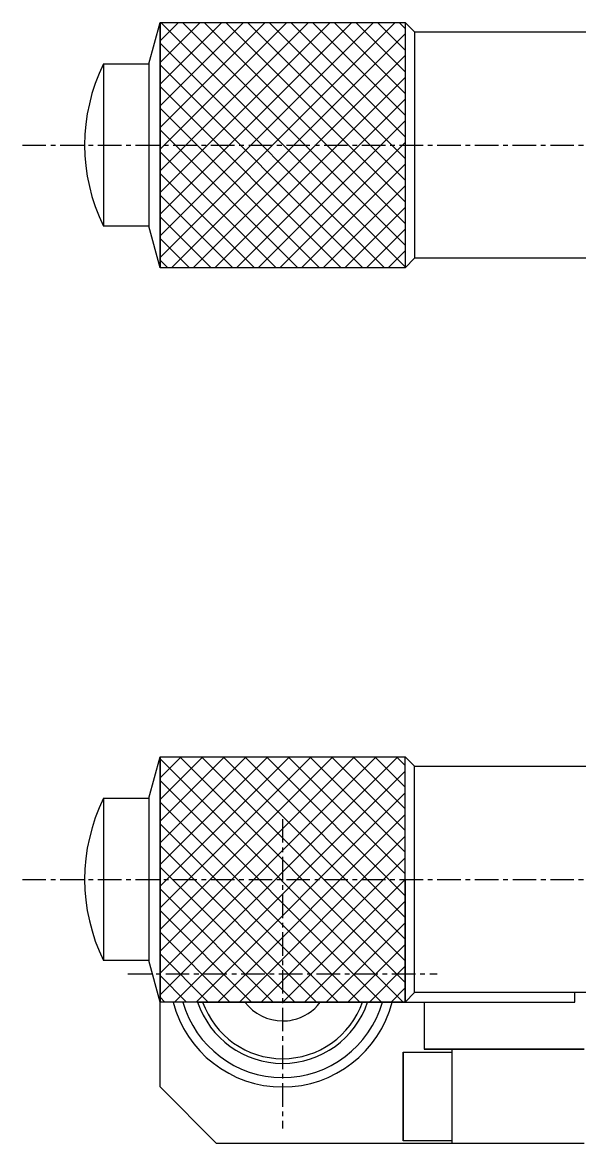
# Model space of a CAD drawing. Extents: x 78 to 245, y 86 to 237.
# Drawn here: x 159.5 to 189, y 88.6 to 148 of the extents above; entities that cross this region are included whole.
import ezdxf

# ---------------------------------------------------------------- set-up
doc = ezdxf.new("R2010")
doc.units = 0
doc.linetypes.add('CENTER', pattern=[2, 1.25, -0.25, 0.25, -0.25])
doc.layers.get('0').update_dxf_attribs({"linetype": 'CONTINUOUS'})
doc.layers.add('CENTER', color=1, linetype='CENTER')

msp = doc.modelspace()

# ---------------------------------------------------------------- linework, layer by layer
at = {"color": 7, "linetype": 'CONTINUOUS'}
for p, q in [((166.178, 145.84), (166.767, 148.04)), ((166.767, 148.04), (179.767, 148.04)), ((166.767, 135.04), (166.767, 148.04)), ((179.767, 148.04), (180.267, 147.54)), ((179.767, 148.04), (179.767, 135.04)), ((180.267, 147.54), (190.017, 147.54)), ((180.267, 147.54), (180.267, 141.673)), ((163.767, 145.84), (163.767, 141.636)), ((163.767, 145.84), (166.178, 145.84)), ((166.178, 145.84), (166.177, 141.636)), ((163.767, 141.636), (163.767, 137.24)), ((166.177, 141.636), (166.177, 137.24)), ((166.767, 141.684), (166.767, 135.04)), ((179.767, 141.684), (179.767, 135.04)), ((180.267, 141.673), (180.267, 135.54)), ((166.177, 137.24), (163.767, 137.24)), ((166.767, 135.04), (166.177, 137.24)), ((180.267, 135.54), (179.767, 135.04)), ((190.017, 135.54), (180.267, 135.54)), ((179.767, 135.04), (166.767, 135.04)), ((166.178, 106.919), (166.768, 109.119)), ((166.768, 109.119), (179.768, 109.119)), ((166.768, 109.119), (179.768, 109.119)), ((179.768, 109.119), (180.268, 108.619)), ((180.268, 108.619), (190.018, 108.619)), ((163.768, 106.919), (163.768, 98.319)), ((163.768, 106.919), (166.178, 106.919)), ((166.178, 106.919), (166.178, 98.319)), ((179.768, 102.616), (179.768, 96.119)), ((166.178, 98.319), (163.768, 98.319)), ((166.768, 96.119), (166.178, 98.319)), ((180.268, 96.619), (179.768, 96.119)), ((188.767, 96.619), (180.268, 96.619)), ((190.018, 96.619), (180.268, 96.619)), ((188.767, 96.119), (188.767, 96.619)), ((166.767, 91.619), (166.767, 96.123)), ((166.767, 91.619), (166.767, 96.123)), ((179.768, 96.119), (166.768, 96.119)), ((179.768, 96.119), (166.768, 96.119)), ((168.767, 96.119), (170.767, 96.119)), ((170.767, 96.119), (179.768, 96.119)), ((179.768, 96.119), (188.767, 96.119)), ((180.767, 96.119), (180.767, 93.619)), ((173.267, 95.119), (173.267, 95.119)), ((179.667, 93.469), (179.667, 88.769)), ((179.667, 93.469), (182.267, 93.469)), ((179.667, 91.119), (179.667, 93.469)), ((189.267, 93.619), (180.767, 93.619)), ((180.767, 93.619), (182.267, 93.619)), ((182.267, 93.619), (189.267, 93.619)), ((182.267, 88.619), (182.267, 93.619)), ((182.267, 93.469), (182.267, 93.619)), ((182.267, 93.619), (182.267, 93.619)), ((179.667, 91.755), (179.667, 92.39)), ((179.667, 92.39), (179.667, 91.755)), ((166.767, 91.619), (169.767, 88.619)), ((169.767, 88.619), (166.767, 91.619)), ((166.767, 91.619), (166.767, 91.619)), ((179.667, 90.484), (179.667, 91.755)), ((179.667, 91.755), (179.667, 90.484)), ((179.667, 88.769), (179.667, 91.119)), ((179.667, 89.849), (179.667, 90.484)), ((179.667, 90.484), (179.667, 89.849)), ((182.267, 88.619), (169.767, 88.619)), ((169.767, 88.619), (169.767, 88.619)), ((182.267, 88.769), (179.667, 88.769)), ((182.267, 88.619), (182.267, 88.769)), ((189.267, 88.619), (182.267, 88.619)), ((182.267, 88.619), (182.267, 88.619))]:
    msp.add_line(p, q, dxfattribs=at)
at = {"color": 9, "linetype": 'CONTINUOUS'}
for p, q in [((166.767, 148.04), (179.767, 148.04)), ((166.767, 148.04), (166.767, 141.684)), ((179.767, 148.04), (179.767, 141.684)), ((179.767, 135.04), (166.767, 135.04))]:
    msp.add_line(p, q, dxfattribs=at)
at = {"color": 3, "linetype": 'CONTINUOUS'}
for p, q in [((166.767, 147.068), (167.739, 148.04)), ((166.767, 145.919), (168.888, 148.04)), ((166.767, 144.77), (170.037, 148.04)), ((166.767, 143.621), (171.186, 148.04)), ((166.767, 142.472), (172.335, 148.04)), ((166.767, 141.323), (173.484, 148.04)), ((166.767, 140.174), (174.633, 148.04)), ((166.767, 139.025), (175.782, 148.04)), ((166.767, 137.875), (176.932, 148.04)), ((166.767, 136.726), (178.081, 148.04)), ((166.767, 135.577), (179.23, 148.04)), ((179.767, 135.085), (166.811, 148.04)), ((179.767, 136.234), (167.96, 148.04)), ((179.767, 137.383), (169.11, 148.04)), ((179.767, 138.532), (170.259, 148.04)), ((179.767, 139.681), (171.408, 148.04)), ((179.767, 140.83), (172.557, 148.04)), ((179.767, 141.979), (173.706, 148.04)), ((179.767, 143.128), (174.855, 148.04)), ((179.767, 144.277), (176.004, 148.04)), ((179.767, 145.426), (177.153, 148.04)), ((179.767, 146.575), (178.302, 148.04)), ((179.767, 147.724), (179.451, 148.04)), ((167.379, 135.04), (179.767, 147.428)), ((178.662, 135.04), (166.767, 146.936)), ((168.528, 135.04), (179.767, 146.279)), ((177.513, 135.04), (166.767, 145.787)), ((169.677, 135.04), (179.767, 145.13)), ((176.364, 135.04), (166.767, 144.637)), ((170.826, 135.04), (179.767, 143.981)), ((175.215, 135.04), (166.767, 143.488)), ((171.975, 135.04), (179.767, 142.832)), ((174.066, 135.04), (166.767, 142.339)), ((173.124, 135.04), (179.767, 141.683)), ((172.917, 135.04), (166.767, 141.19)), ((174.273, 135.04), (179.767, 140.534)), ((171.768, 135.04), (166.767, 140.041)), ((175.422, 135.04), (179.767, 139.385)), ((170.619, 135.04), (166.767, 138.892)), ((176.571, 135.04), (179.767, 138.236)), ((169.47, 135.04), (166.767, 137.743)), ((177.72, 135.04), (179.767, 137.087)), ((168.321, 135.04), (166.767, 136.594)), ((178.869, 135.04), (179.767, 135.938)), ((167.172, 135.04), (166.767, 135.445)), ((166.768, 108.001), (167.886, 109.119)), ((166.768, 106.852), (169.035, 109.119)), ((166.768, 105.703), (170.184, 109.119)), ((166.768, 104.554), (171.333, 109.119)), ((166.768, 103.405), (172.482, 109.119)), ((166.768, 102.256), (173.631, 109.119)), ((166.768, 101.107), (174.78, 109.119)), ((166.768, 99.958), (175.929, 109.119)), ((166.768, 98.809), (177.078, 109.119)), ((166.768, 97.66), (178.227, 109.119)), ((166.768, 96.511), (179.377, 109.119)), ((179.661, 96.119), (166.768, 109.013)), ((179.768, 97.161), (167.81, 109.119)), ((179.768, 98.311), (168.959, 109.119)), ((179.768, 99.46), (170.108, 109.119)), ((179.768, 100.609), (171.257, 109.119)), ((179.768, 101.758), (172.406, 109.119)), ((179.768, 102.907), (173.555, 109.119)), ((179.768, 104.056), (174.704, 109.119)), ((179.768, 105.205), (175.853, 109.119)), ((179.768, 106.354), (177.003, 109.119)), ((179.768, 107.503), (178.152, 109.119)), ((179.768, 108.652), (179.301, 109.119)), ((167.526, 96.119), (179.768, 108.362)), ((178.512, 96.119), (166.768, 107.864)), ((168.675, 96.119), (179.768, 107.213)), ((177.363, 96.119), (166.768, 106.715)), ((169.824, 96.119), (179.768, 106.064)), ((176.214, 96.119), (166.768, 105.565)), ((170.973, 96.119), (179.768, 104.915)), ((175.065, 96.119), (166.768, 104.416)), ((172.122, 96.119), (179.768, 103.766)), ((173.916, 96.119), (166.768, 103.267)), ((173.271, 96.119), (179.768, 102.617)), ((172.767, 96.119), (166.768, 102.118)), ((174.42, 96.119), (179.768, 101.468)), ((171.618, 96.119), (166.768, 100.969)), ((175.569, 96.119), (179.768, 100.319)), ((170.469, 96.119), (166.768, 99.82)), ((169.319, 96.119), (166.768, 98.671)), ((176.718, 96.119), (179.768, 99.169)), ((168.17, 96.119), (166.768, 97.522)), ((177.867, 96.119), (179.768, 98.02)), ((179.016, 96.119), (179.768, 96.871)), ((167.021, 96.119), (166.768, 96.373))]:
    msp.add_line(p, q, dxfattribs=at)
at = {"color": 7, "linetype": 'CONTINUOUS'}
for points in [[(166.768, 96.12, 0), (166.768, 96.121, 0), (166.768, 96.127, 0), (166.768, 96.137, 0), (166.768, 96.151, 0), (166.768, 96.168, 0), (166.768, 96.19, 0), (166.768, 96.215, 0), (166.768, 96.244, 0), (166.768, 96.277, 0), (166.768, 96.314, 0), (166.768, 96.355, 0), (166.768, 96.399, 0), (166.768, 96.447, 0), (166.768, 96.499, 0), (166.768, 96.555, 0), (166.768, 96.614, 0), (166.768, 96.677, 0), (166.768, 96.743, 0), (166.768, 96.813, 0), (166.768, 96.887, 0), (166.768, 96.964, 0), (166.768, 97.044, 0), (166.768, 97.128, 0), (166.768, 97.215, 0), (166.768, 97.305, 0), (166.768, 97.398, 0), (166.768, 97.495, 0), (166.768, 97.595, 0), (166.768, 97.698, 0), (166.768, 97.803, 0), (166.768, 97.912, 0), (166.768, 98.023, 0), (166.768, 98.137, 0), (166.768, 98.254, 0), (166.768, 98.374, 0), (166.768, 98.496, 0), (166.768, 98.62, 0), (166.768, 98.747, 0), (166.768, 98.877, 0), (166.768, 99.008, 0), (166.768, 99.142, 0), (166.768, 99.278, 0), (166.768, 99.415, 0), (166.768, 99.555, 0), (166.768, 99.697, 0), (166.768, 99.84, 0), (166.768, 99.985, 0), (166.768, 100.132, 0), (166.768, 100.28, 0), (166.768, 100.43, 0), (166.768, 100.58, 0), (166.768, 100.733, 0), (166.768, 100.886, 0), (166.768, 101.04, 0), (166.768, 101.195, 0), (166.768, 101.351, 0), (166.768, 101.508, 0), (166.768, 101.666, 0), (166.768, 101.824, 0), (166.768, 101.982, 0), (166.768, 102.141, 0), (166.768, 102.301, 0), (166.768, 102.46, 0), (166.768, 102.619, 0), (166.768, 102.779, 0), (166.768, 102.938, 0), (166.768, 103.098, 0), (166.768, 103.257, 0), (166.768, 103.415, 0), (166.768, 103.573, 0), (166.768, 103.731, 0), (166.768, 103.888, 0), (166.768, 104.044, 0), (166.768, 104.199, 0), (166.768, 104.353, 0), (166.768, 104.506, 0), (166.768, 104.658, 0), (166.768, 104.809, 0), (166.768, 104.959, 0), (166.768, 105.107, 0), (166.768, 105.254, 0), (166.768, 105.399, 0), (166.768, 105.542, 0), (166.768, 105.684, 0), (166.768, 105.823, 0), (166.768, 105.961, 0), (166.768, 106.097, 0), (166.768, 106.231, 0), (166.768, 106.362, 0), (166.768, 106.492, 0), (166.768, 106.619, 0), (166.768, 106.743, 0), (166.768, 106.865, 0), (166.768, 106.985, 0), (166.768, 107.102, 0), (166.768, 107.216, 0), (166.768, 107.327, 0), (166.768, 107.436, 0), (166.768, 107.541, 0), (166.768, 107.644, 0), (166.768, 107.744, 0), (166.768, 107.84, 0), (166.768, 107.934, 0), (166.768, 108.024, 0), (166.768, 108.111, 0), (166.768, 108.195, 0), (166.768, 108.275, 0), (166.768, 108.352, 0), (166.768, 108.426, 0), (166.768, 108.496, 0), (166.768, 108.562, 0), (166.768, 108.625, 0), (166.768, 108.684, 0), (166.768, 108.74, 0), (166.768, 108.792, 0), (166.768, 108.84, 0), (166.768, 108.884, 0), (166.768, 108.925, 0), (166.768, 108.962, 0), (166.768, 108.995, 0), (166.768, 109.024, 0), (166.768, 109.049, 0), (166.768, 109.071, 0), (166.768, 109.088, 0), (166.768, 109.102, 0), (166.768, 109.112, 0), (166.768, 109.118, 0), (166.768, 109.119, 0)], [(166.768, 109.119, 0), (166.768, 109.118, 0), (166.768, 109.112, 0), (166.768, 109.102, 0), (166.768, 109.088, 0), (166.768, 109.071, 0), (166.768, 109.049, 0), (166.768, 109.024, 0), (166.768, 108.995, 0), (166.768, 108.962, 0), (166.768, 108.925, 0), (166.768, 108.884, 0), (166.768, 108.84, 0), (166.768, 108.791, 0), (166.768, 108.74, 0), (166.768, 108.684, 0), (166.768, 108.625, 0), (166.768, 108.562, 0), (166.768, 108.495, 0), (166.768, 108.425, 0), (166.768, 108.352, 0), (166.768, 108.275, 0), (166.768, 108.195, 0), (166.768, 108.111, 0), (166.768, 108.024, 0), (166.768, 107.934, 0), (166.768, 107.84, 0), (166.768, 107.744, 0), (166.768, 107.644, 0), (166.768, 107.541, 0), (166.768, 107.436, 0), (166.768, 107.327, 0), (166.768, 107.216, 0), (166.768, 107.101, 0), (166.768, 106.985, 0), (166.768, 106.865, 0), (166.768, 106.743, 0), (166.768, 106.618, 0), (166.768, 106.492, 0), (166.768, 106.362, 0), (166.768, 106.231, 0), (166.768, 106.097, 0), (166.768, 105.961, 0), (166.768, 105.823, 0), (166.768, 105.684, 0), (166.768, 105.542, 0), (166.768, 105.399, 0), (166.768, 105.254, 0), (166.768, 105.107, 0), (166.768, 104.959, 0), (166.768, 104.809, 0), (166.768, 104.658, 0), (166.768, 104.506, 0), (166.768, 104.353, 0), (166.768, 104.199, 0), (166.768, 104.044, 0), (166.768, 103.888, 0), (166.768, 103.731, 0), (166.768, 103.573, 0), (166.768, 103.415, 0), (166.768, 103.257, 0), (166.768, 103.098, 0), (166.768, 102.938, 0), (166.768, 102.779, 0), (166.768, 102.619, 0), (166.768, 102.46, 0), (166.768, 102.301, 0), (166.768, 102.141, 0), (166.768, 101.982, 0), (166.768, 101.824, 0), (166.768, 101.666, 0), (166.768, 101.508, 0), (166.768, 101.351, 0), (166.768, 101.195, 0), (166.768, 101.04, 0), (166.768, 100.886, 0), (166.768, 100.733, 0), (166.768, 100.581, 0), (166.768, 100.43, 0), (166.768, 100.28, 0), (166.768, 100.132, 0), (166.768, 99.985, 0), (166.768, 99.84, 0), (166.768, 99.697, 0), (166.768, 99.555, 0), (166.768, 99.416, 0), (166.768, 99.278, 0), (166.768, 99.142, 0), (166.768, 99.008, 0), (166.768, 98.877, 0), (166.768, 98.747, 0), (166.768, 98.621, 0), (166.768, 98.496, 0), (166.768, 98.374, 0), (166.768, 98.254, 0), (166.768, 98.137, 0), (166.768, 98.023, 0), (166.768, 97.912, 0), (166.768, 97.803, 0), (166.768, 97.698, 0), (166.768, 97.595, 0), (166.768, 97.495, 0), (166.768, 97.399, 0), (166.768, 97.305, 0), (166.768, 97.215, 0), (166.768, 97.128, 0), (166.768, 97.044, 0), (166.768, 96.964, 0), (166.768, 96.887, 0), (166.768, 96.814, 0), (166.768, 96.743, 0), (166.768, 96.677, 0), (166.768, 96.614, 0), (166.768, 96.555, 0), (166.768, 96.499, 0), (166.768, 96.448, 0), (166.768, 96.399, 0), (166.768, 96.355, 0), (166.768, 96.314, 0), (166.768, 96.277, 0), (166.768, 96.244, 0), (166.768, 96.215, 0), (166.768, 96.19, 0), (166.768, 96.168, 0), (166.768, 96.151, 0), (166.768, 96.137, 0), (166.768, 96.127, 0), (166.768, 96.121, 0), (166.768, 96.12, 0)], [(179.768, 96.12, 0), (179.768, 96.121, 0), (179.768, 96.127, 0), (179.768, 96.137, 0), (179.768, 96.151, 0), (179.768, 96.168, 0), (179.768, 96.19, 0), (179.768, 96.215, 0), (179.768, 96.244, 0), (179.768, 96.277, 0), (179.768, 96.314, 0), (179.768, 96.355, 0), (179.768, 96.399, 0), (179.768, 96.448, 0), (179.768, 96.499, 0), (179.768, 96.555, 0), (179.768, 96.614, 0), (179.768, 96.677, 0), (179.768, 96.743, 0), (179.768, 96.814, 0), (179.768, 96.887, 0), (179.768, 96.964, 0), (179.768, 97.044, 0), (179.768, 97.128, 0), (179.768, 97.215, 0), (179.768, 97.305, 0), (179.768, 97.399, 0), (179.768, 97.495, 0), (179.768, 97.595, 0), (179.768, 97.698, 0), (179.768, 97.803, 0), (179.768, 97.912, 0), (179.768, 98.023, 0), (179.768, 98.138, 0), (179.768, 98.254, 0), (179.768, 98.374, 0), (179.768, 98.496, 0), (179.768, 98.621, 0), (179.768, 98.747, 0), (179.768, 98.877, 0), (179.768, 99.008, 0), (179.768, 99.142, 0), (179.768, 99.278, 0), (179.768, 99.416, 0), (179.768, 99.555, 0), (179.768, 99.697, 0), (179.768, 99.84, 0), (179.768, 99.985, 0), (179.768, 100.132, 0), (179.768, 100.28, 0), (179.768, 100.43, 0), (179.768, 100.581, 0), (179.768, 100.733, 0), (179.768, 100.886, 0), (179.768, 101.04, 0), (179.768, 101.195, 0), (179.768, 101.351, 0), (179.768, 101.508, 0), (179.768, 101.666, 0), (179.768, 101.824, 0), (179.768, 101.982, 0), (179.768, 102.141, 0), (179.768, 102.301, 0), (179.768, 102.46, 0), (179.768, 102.619, 0), (179.768, 102.779, 0), (179.768, 102.938, 0), (179.768, 103.098, 0), (179.768, 103.257, 0), (179.768, 103.415, 0), (179.768, 103.573, 0), (179.768, 103.731, 0), (179.768, 103.888, 0), (179.768, 104.044, 0), (179.768, 104.199, 0), (179.768, 104.353, 0), (179.768, 104.506, 0), (179.768, 104.658, 0), (179.768, 104.809, 0), (179.768, 104.959, 0), (179.768, 105.107, 0), (179.768, 105.254, 0), (179.768, 105.399, 0), (179.768, 105.542, 0), (179.768, 105.684, 0), (179.768, 105.823, 0), (179.768, 105.961, 0), (179.768, 106.097, 0), (179.768, 106.231, 0), (179.768, 106.362, 0), (179.768, 106.492, 0), (179.768, 106.618, 0), (179.768, 106.743, 0), (179.768, 106.865, 0), (179.768, 106.985, 0), (179.768, 107.101, 0), (179.768, 107.216, 0), (179.768, 107.327, 0), (179.768, 107.436, 0), (179.768, 107.541, 0), (179.768, 107.644, 0), (179.768, 107.744, 0), (179.768, 107.84, 0), (179.768, 107.934, 0), (179.768, 108.024, 0), (179.768, 108.111, 0), (179.768, 108.195, 0), (179.768, 108.275, 0), (179.768, 108.352, 0), (179.768, 108.425, 0), (179.768, 108.495, 0), (179.768, 108.562, 0), (179.768, 108.625, 0), (179.768, 108.684, 0), (179.768, 108.74, 0), (179.768, 108.791, 0), (179.768, 108.84, 0), (179.768, 108.884, 0), (179.768, 108.925, 0), (179.768, 108.962, 0), (179.768, 108.995, 0), (179.768, 109.024, 0), (179.768, 109.049, 0), (179.768, 109.071, 0), (179.768, 109.088, 0), (179.768, 109.102, 0), (179.768, 109.112, 0), (179.768, 109.118, 0), (179.768, 109.119, 0)], [(179.768, 102.616, 0), (179.768, 102.696, 0), (179.768, 102.775, 0), (179.768, 102.855, 0), (179.768, 102.935, 0), (179.768, 103.015, 0), (179.768, 103.094, 0), (179.768, 103.174, 0), (179.768, 103.253, 0), (179.768, 103.333, 0), (179.768, 103.412, 0), (179.768, 103.491, 0), (179.768, 103.57, 0), (179.768, 103.649, 0), (179.768, 103.728, 0), (179.768, 103.806, 0), (179.768, 103.884, 0), (179.768, 103.963, 0), (179.768, 104.041, 0), (179.768, 104.118, 0), (179.768, 104.196, 0), (179.768, 104.273, 0), (179.768, 104.35, 0), (179.768, 104.427, 0), (179.768, 104.504, 0), (179.768, 104.58, 0), (179.768, 104.656, 0), (179.768, 104.731, 0), (179.768, 104.807, 0), (179.768, 104.882, 0), (179.768, 104.956, 0), (179.768, 105.03, 0), (179.768, 105.104, 0), (179.768, 105.178, 0), (179.768, 105.251, 0), (179.768, 105.324, 0), (179.768, 105.396, 0), (179.768, 105.468, 0), (179.768, 105.54, 0), (179.768, 105.611, 0), (179.768, 105.681, 0), (179.768, 105.752, 0), (179.768, 105.821, 0), (179.768, 105.89, 0), (179.768, 105.959, 0), (179.768, 106.027, 0), (179.768, 106.095, 0), (179.768, 106.162, 0), (179.768, 106.229, 0), (179.768, 106.295, 0), (179.768, 106.36, 0), (179.768, 106.425, 0), (179.768, 106.49, 0), (179.768, 106.554, 0), (179.768, 106.617, 0), (179.768, 106.679, 0), (179.768, 106.741, 0), (179.768, 106.803, 0), (179.768, 106.864, 0), (179.768, 106.924, 0), (179.768, 106.983, 0), (179.768, 107.042, 0), (179.768, 107.1, 0), (179.768, 107.158, 0), (179.768, 107.214, 0), (179.768, 107.27, 0), (179.768, 107.326, 0), (179.768, 107.381, 0), (179.768, 107.435, 0), (179.768, 107.488, 0), (179.768, 107.54, 0), (179.768, 107.592, 0), (179.768, 107.643, 0), (179.768, 107.693, 0), (179.768, 107.743, 0), (179.768, 107.792, 0), (179.768, 107.839, 0), (179.768, 107.887, 0), (179.768, 107.933, 0), (179.768, 107.979, 0), (179.768, 108.023, 0), (179.768, 108.067, 0), (179.768, 108.11, 0), (179.768, 108.153, 0), (179.768, 108.194, 0), (179.768, 108.235, 0), (179.768, 108.274, 0), (179.768, 108.313, 0), (179.768, 108.351, 0), (179.768, 108.389, 0), (179.768, 108.425, 0), (179.768, 108.46, 0), (179.768, 108.495, 0), (179.768, 108.529, 0), (179.768, 108.561, 0), (179.768, 108.593, 0), (179.768, 108.624, 0), (179.768, 108.654, 0), (179.768, 108.684, 0), (179.768, 108.712, 0), (179.768, 108.739, 0), (179.768, 108.766, 0), (179.768, 108.791, 0), (179.768, 108.816, 0), (179.768, 108.839, 0), (179.768, 108.862, 0), (179.768, 108.884, 0), (179.768, 108.905, 0), (179.768, 108.925, 0), (179.768, 108.943, 0), (179.768, 108.961, 0), (179.768, 108.978, 0), (179.768, 108.994, 0), (179.768, 109.01, 0), (179.768, 109.024, 0), (179.768, 109.037, 0), (179.768, 109.049, 0), (179.768, 109.06, 0), (179.768, 109.071, 0), (179.768, 109.08, 0), (179.768, 109.088, 0), (179.768, 109.095, 0), (179.768, 109.102, 0), (179.768, 109.107, 0), (179.768, 109.112, 0), (179.768, 109.115, 0), (179.768, 109.118, 0), (179.768, 109.119, 0), (179.768, 109.119, 0)], [(180.268, 96.62, 0), (180.268, 96.621, 0), (180.268, 96.627, 0), (180.268, 96.636, 0), (180.268, 96.648, 0), (180.268, 96.665, 0), (180.268, 96.684, 0), (180.268, 96.708, 0), (180.268, 96.735, 0), (180.268, 96.765, 0), (180.268, 96.799, 0), (180.268, 96.837, 0), (180.268, 96.878, 0), (180.268, 96.922, 0), (180.268, 96.97, 0), (180.268, 97.022, 0), (180.268, 97.076, 0), (180.268, 97.134, 0), (180.268, 97.196, 0), (180.268, 97.26, 0), (180.268, 97.328, 0), (180.268, 97.399, 0), (180.268, 97.473, 0), (180.268, 97.55, 0), (180.268, 97.631, 0), (180.268, 97.714, 0), (180.268, 97.8, 0), (180.268, 97.889, 0), (180.268, 97.981, 0), (180.268, 98.076, 0), (180.268, 98.174, 0), (180.268, 98.274, 0), (180.268, 98.377, 0), (180.268, 98.482, 0), (180.268, 98.59, 0), (180.268, 98.701, 0), (180.268, 98.813, 0), (180.268, 98.928, 0), (180.268, 99.045, 0), (180.268, 99.165, 0), (180.268, 99.286, 0), (180.268, 99.409, 0), (180.268, 99.535, 0), (180.268, 99.662, 0), (180.268, 99.791, 0), (180.268, 99.922, 0), (180.268, 100.054, 0), (180.268, 100.188, 0), (180.268, 100.323, 0), (180.268, 100.46, 0), (180.268, 100.598, 0), (180.268, 100.737, 0), (180.268, 100.878, 0), (180.268, 101.019, 0), (180.268, 101.162, 0), (180.268, 101.305, 0), (180.268, 101.449, 0), (180.268, 101.594, 0), (180.268, 101.739, 0), (180.268, 101.885, 0), (180.268, 102.031, 0), (180.268, 102.178, 0), (180.268, 102.325, 0), (180.268, 102.472, 0), (180.268, 102.619, 0), (180.268, 102.767, 0), (180.268, 102.914, 0), (180.268, 103.061, 0), (180.268, 103.208, 0), (180.268, 103.354, 0), (180.268, 103.5, 0), (180.268, 103.645, 0), (180.268, 103.79, 0), (180.268, 103.934, 0), (180.268, 104.077, 0), (180.268, 104.22, 0), (180.268, 104.361, 0), (180.268, 104.502, 0), (180.268, 104.641, 0), (180.268, 104.779, 0), (180.268, 104.916, 0), (180.268, 105.051, 0), (180.268, 105.185, 0), (180.268, 105.317, 0), (180.268, 105.448, 0), (180.268, 105.577, 0), (180.268, 105.704, 0), (180.268, 105.829, 0), (180.268, 105.953, 0), (180.268, 106.074, 0), (180.268, 106.194, 0), (180.268, 106.311, 0), (180.268, 106.426, 0), (180.268, 106.538, 0), (180.268, 106.649, 0), (180.268, 106.757, 0), (180.268, 106.862, 0), (180.268, 106.965, 0), (180.268, 107.065, 0), (180.268, 107.163, 0), (180.268, 107.257, 0), (180.268, 107.35, 0), (180.268, 107.439, 0), (180.268, 107.525, 0), (180.268, 107.608, 0), (180.268, 107.689, 0), (180.268, 107.766, 0), (180.268, 107.84, 0), (180.268, 107.911, 0), (180.268, 107.979, 0), (180.268, 108.043, 0), (180.268, 108.105, 0), (180.268, 108.163, 0), (180.268, 108.217, 0), (180.268, 108.269, 0), (180.268, 108.317, 0), (180.268, 108.361, 0), (180.268, 108.402, 0), (180.268, 108.44, 0), (180.268, 108.474, 0), (180.268, 108.504, 0), (180.268, 108.531, 0), (180.268, 108.555, 0), (180.268, 108.574, 0), (180.268, 108.591, 0), (180.268, 108.603, 0), (180.268, 108.612, 0), (180.268, 108.618, 0), (180.268, 108.619, 0)]]:
    msp.add_polyline3d(points, dxfattribs=at)
for centre, radius, start, end in [((172.512, 141.54), 9.745, 153.81513, 206.18271), ((172.513, 102.619), 9.745, 153.81621, 206.18379), ((173.266, 97.619), 6.5, 179.19276, 180.80724), ((173.267, 97.619), 6, 194.47751, 270.00629), ((173.267, 97.619), 6, 194.47751, 270.00629), ((173.267, 97.619), 5.5, 195.82662, 344.17338), ((173.267, 97.619), 4.75, 198.40848, 270.00306), ((173.267, 97.619), 4.5, 199.47122, 270.00629), ((173.267, 97.619), 2.5, 216.86996, 270.00306), ((173.267, 97.619), 4.75, 270.00306, 341.59152), ((173.267, 97.619), 6, 270.00629, 345.52249), ((173.267, 97.619), 4.5, 270.00629, 340.52878), ((173.267, 97.619), 2.5, 282.21948, 323.13004), ((173.267, 97.619), 2.5, 270.00306, 282.21948)]:
    msp.add_arc(centre, radius, start, end, dxfattribs=at)
at = {"layer": 'CENTER', "color": 1, "linetype": 'CENTER'}
for p, q in [((159.467, 141.54), (227.067, 141.539)), ((173.267, 105.819), (173.267, 89.419)), ((159.468, 102.619), (227.068, 102.619)), ((165.067, 97.619), (181.467, 97.62))]:
    msp.add_line(p, q, dxfattribs=at)

doc.saveas('drawing.dxf')
